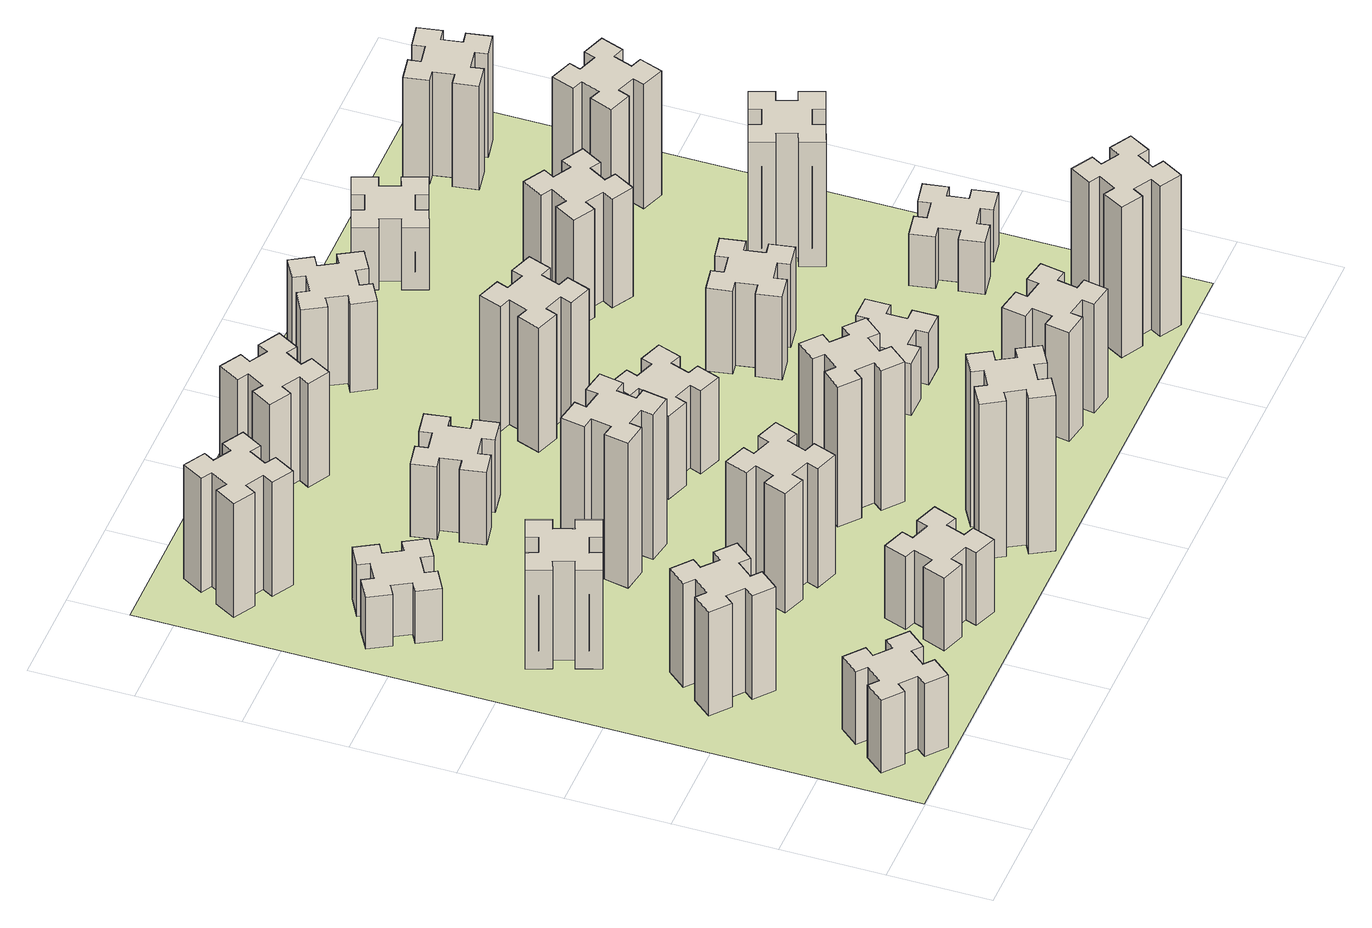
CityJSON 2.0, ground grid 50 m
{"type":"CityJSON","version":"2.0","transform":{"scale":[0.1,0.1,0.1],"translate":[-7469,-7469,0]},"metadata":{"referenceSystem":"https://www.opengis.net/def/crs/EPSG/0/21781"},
"CityObjects":{
"building1":{"type":"Building","attributes":{"class":"1000","function":"1000","usage":"1000","yearOfConstruction":2016,"roofType":"1000","measuredHeight":42,"storeysAboveGround":30,"storeysBelowGround":0},"geometry":[{"type":"Solid","lod":"1","boundaries":[[[[0,1,2,3,4,5,6,7,8,9,10,11,12,13,14,15,16,17,18,19]],[[17,16,20,21]],[[16,15,22,20]],[[15,14,23,22]],[[14,13,24,23]],[[13,12,25,24]],[[12,11,26,25]],[[11,10,27,26]],[[10,9,28,27]],[[9,8,29,28]],[[8,7,30,29]],[[7,6,31,30]],[[6,5,32,31]],[[5,4,33,32]],[[4,3,34,33]],[[3,2,35,34]],[[2,1,36,35]],[[1,0,37,36]],[[0,19,38,37]],[[19,18,39,38]],[[18,17,21,39]],[[24,25,26,27,28,29,30,31,32,33,34,35,36,37,38,39,21,20,22,23]]]]}]},
"building2":{"type":"Building","attributes":{"class":"1000","function":"1000","usage":"1000","yearOfConstruction":2016,"roofType":"1000","measuredHeight":60,"storeysAboveGround":30,"storeysBelowGround":0},"geometry":[{"type":"Solid","lod":"1","boundaries":[[[[40,41,42,43,44,45,46,47,48,49,50,51,52,53,54,55,56,57,58,59]],[[57,56,60,61]],[[56,55,62,60]],[[55,54,63,62]],[[54,53,64,63]],[[53,52,65,64]],[[52,51,66,65]],[[51,50,67,66]],[[50,49,68,67]],[[49,48,69,68]],[[48,47,70,69]],[[47,46,71,70]],[[46,45,72,71]],[[45,44,73,72]],[[44,43,74,73]],[[43,42,75,74]],[[42,41,76,75]],[[41,40,77,76]],[[40,59,78,77]],[[59,58,79,78]],[[58,57,61,79]],[[64,65,66,67,68,69,70,71,72,73,74,75,76,77,78,79,61,60,62,63]]]]}]},
"building3":{"type":"Building","attributes":{"class":"1000","function":"1000","usage":"1000","yearOfConstruction":2016,"roofType":"1000","measuredHeight":57,"storeysAboveGround":30,"storeysBelowGround":0},"geometry":[{"type":"Solid","lod":"1","boundaries":[[[[80,81,82,83,84,85,86,87,88,89,90,91,92,93,94,95,96,97,98,99]],[[97,96,100,101]],[[96,95,102,100]],[[95,94,103,102]],[[94,93,104,103]],[[93,92,105,104]],[[92,91,106,105]],[[91,90,107,106]],[[90,89,108,107]],[[89,88,109,108]],[[88,87,110,109]],[[87,86,111,110]],[[86,85,112,111]],[[85,84,113,112]],[[84,83,114,113]],[[83,82,115,114]],[[82,81,116,115]],[[81,80,117,116]],[[80,99,118,117]],[[99,98,119,118]],[[98,97,101,119]],[[104,105,106,107,108,109,110,111,112,113,114,115,116,117,118,119,101,100,102,103]]]]}]},
"building4":{"type":"Building","attributes":{"class":"1000","function":"1000","usage":"1000","yearOfConstruction":2016,"roofType":"1000","measuredHeight":30,"storeysAboveGround":30,"storeysBelowGround":0},"geometry":[{"type":"Solid","lod":"1","boundaries":[[[[120,121,122,123,124,125,126,127,128,129,130,131,132,133,134,135,136,137,138,139]],[[137,136,140,141]],[[136,135,142,140]],[[135,134,143,142]],[[134,133,144,143]],[[133,132,145,144]],[[132,131,146,145]],[[131,130,147,146]],[[130,129,148,147]],[[129,128,149,148]],[[128,127,150,149]],[[127,126,151,150]],[[126,125,152,151]],[[125,124,153,152]],[[124,123,154,153]],[[123,122,155,154]],[[122,121,156,155]],[[121,120,157,156]],[[120,139,158,157]],[[139,138,159,158]],[[138,137,141,159]],[[144,145,146,147,148,149,150,151,152,153,154,155,156,157,158,159,141,140,142,143]]]]}]},
"building5":{"type":"Building","attributes":{"class":"1000","function":"1000","usage":"1000","yearOfConstruction":2016,"roofType":"1000","measuredHeight":42,"storeysAboveGround":30,"storeysBelowGround":0},"geometry":[{"type":"Solid","lod":"1","boundaries":[[[[160,161,162,163,164,165,166,167,168,169,170,171,172,173,174,175,176,177,178,179]],[[177,176,180,181]],[[176,175,182,180]],[[175,174,183,182]],[[174,173,184,183]],[[173,172,185,184]],[[172,171,186,185]],[[171,170,187,186]],[[170,169,188,187]],[[169,168,189,188]],[[168,167,190,189]],[[167,166,191,190]],[[166,165,192,191]],[[165,164,193,192]],[[164,163,194,193]],[[163,162,195,194]],[[162,161,196,195]],[[161,160,197,196]],[[160,179,198,197]],[[179,178,199,198]],[[178,177,181,199]],[[184,185,186,187,188,189,190,191,192,193,194,195,196,197,198,199,181,180,182,183]]]]}]},
"building6":{"type":"Building","attributes":{"class":"1000","function":"1000","usage":"1000","yearOfConstruction":2016,"roofType":"1000","measuredHeight":66,"storeysAboveGround":30,"storeysBelowGround":0},"geometry":[{"type":"Solid","lod":"1","boundaries":[[[[200,201,202,203,204,205,206,207,208,209,210,211,212,213,214,215,216,217,218,219]],[[217,216,220,221]],[[216,215,222,220]],[[215,214,223,222]],[[214,213,224,223]],[[213,212,225,224]],[[212,211,226,225]],[[211,210,227,226]],[[210,209,228,227]],[[209,208,229,228]],[[208,207,230,229]],[[207,206,231,230]],[[206,205,232,231]],[[205,204,233,232]],[[204,203,234,233]],[[203,202,235,234]],[[202,201,236,235]],[[201,200,237,236]],[[200,219,238,237]],[[219,218,239,238]],[[218,217,221,239]],[[224,225,226,227,228,229,230,231,232,233,234,235,236,237,238,239,221,220,222,223]]]]}]},
"building7":{"type":"Building","attributes":{"class":"1000","function":"1000","usage":"1000","yearOfConstruction":2016,"roofType":"1000","measuredHeight":69,"storeysAboveGround":30,"storeysBelowGround":0},"geometry":[{"type":"Solid","lod":"1","boundaries":[[[[240,241,242,243,244,245,246,247,248,249,250,251,252,253,254,255,256,257,258,259]],[[257,256,260,261]],[[256,255,262,260]],[[255,254,263,262]],[[254,253,264,263]],[[253,252,265,264]],[[252,251,266,265]],[[251,250,267,266]],[[250,249,268,267]],[[249,248,269,268]],[[248,247,270,269]],[[247,246,271,270]],[[246,245,272,271]],[[245,244,273,272]],[[244,243,274,273]],[[243,242,275,274]],[[242,241,276,275]],[[241,240,277,276]],[[240,259,278,277]],[[259,258,279,278]],[[258,257,261,279]],[[264,265,266,267,268,269,270,271,272,273,274,275,276,277,278,279,261,260,262,263]]]]}]},
"building8":{"type":"Building","attributes":{"class":"1000","function":"1000","usage":"1000","yearOfConstruction":2016,"roofType":"1000","measuredHeight":84,"storeysAboveGround":30,"storeysBelowGround":0},"geometry":[{"type":"Solid","lod":"1","boundaries":[[[[280,281,282,283,284,285,286,287,288,289,290,291,292,293,294,295,296,297,298,299]],[[297,296,300,301]],[[296,295,302,300]],[[295,294,303,302]],[[294,293,304,303]],[[293,292,305,304]],[[292,291,306,305]],[[291,290,307,306]],[[290,289,308,307]],[[289,288,309,308]],[[288,287,310,309]],[[287,286,311,310]],[[286,285,312,311]],[[285,284,313,312]],[[284,283,314,313]],[[283,282,315,314]],[[282,281,316,315]],[[281,280,317,316]],[[280,299,318,317]],[[299,298,319,318]],[[298,297,301,319]],[[304,305,306,307,308,309,310,311,312,313,314,315,316,317,318,319,301,300,302,303]]]]}]},
"building9":{"type":"Building","attributes":{"class":"1000","function":"1000","usage":"1000","yearOfConstruction":2016,"roofType":"1000","measuredHeight":42,"storeysAboveGround":30,"storeysBelowGround":0},"geometry":[{"type":"Solid","lod":"1","boundaries":[[[[320,321,322,323,324,325,326,327,328,329,330,331,332,333,334,335,336,337,338,339]],[[337,336,340,341]],[[336,335,342,340]],[[335,334,343,342]],[[334,333,344,343]],[[333,332,345,344]],[[332,331,346,345]],[[331,330,347,346]],[[330,329,348,347]],[[329,328,349,348]],[[328,327,350,349]],[[327,326,351,350]],[[326,325,352,351]],[[325,324,353,352]],[[324,323,354,353]],[[323,322,355,354]],[[322,321,356,355]],[[321,320,357,356]],[[320,339,358,357]],[[339,338,359,358]],[[338,337,341,359]],[[344,345,346,347,348,349,350,351,352,353,354,355,356,357,358,359,341,340,342,343]]]]}]},
"building10":{"type":"Building","attributes":{"class":"1000","function":"1000","usage":"1000","yearOfConstruction":2016,"roofType":"1000","measuredHeight":90,"storeysAboveGround":30,"storeysBelowGround":0},"geometry":[{"type":"Solid","lod":"1","boundaries":[[[[360,361,362,363,364,365,366,367,368,369,370,371,372,373,374,375,376,377,378,379]],[[377,376,380,381]],[[376,375,382,380]],[[375,374,383,382]],[[374,373,384,383]],[[373,372,385,384]],[[372,371,386,385]],[[371,370,387,386]],[[370,369,388,387]],[[369,368,389,388]],[[368,367,390,389]],[[367,366,391,390]],[[366,365,392,391]],[[365,364,393,392]],[[364,363,394,393]],[[363,362,395,394]],[[362,361,396,395]],[[361,360,397,396]],[[360,379,398,397]],[[379,378,399,398]],[[378,377,381,399]],[[384,385,386,387,388,389,390,391,392,393,394,395,396,397,398,399,381,380,382,383]]]]}]},
"building11":{"type":"Building","attributes":{"class":"1000","function":"1000","usage":"1000","yearOfConstruction":2016,"roofType":"1000","measuredHeight":60,"storeysAboveGround":30,"storeysBelowGround":0},"geometry":[{"type":"Solid","lod":"1","boundaries":[[[[400,401,402,403,404,405,406,407,408,409,410,411,412,413,414,415,416,417,418,419]],[[417,416,420,421]],[[416,415,422,420]],[[415,414,423,422]],[[414,413,424,423]],[[413,412,425,424]],[[412,411,426,425]],[[411,410,427,426]],[[410,409,428,427]],[[409,408,429,428]],[[408,407,430,429]],[[407,406,431,430]],[[406,405,432,431]],[[405,404,433,432]],[[404,403,434,433]],[[403,402,435,434]],[[402,401,436,435]],[[401,400,437,436]],[[400,419,438,437]],[[419,418,439,438]],[[418,417,421,439]],[[424,425,426,427,428,429,430,431,432,433,434,435,436,437,438,439,421,420,422,423]]]]}]},
"building12":{"type":"Building","attributes":{"class":"1000","function":"1000","usage":"1000","yearOfConstruction":2016,"roofType":"1000","measuredHeight":81,"storeysAboveGround":30,"storeysBelowGround":0},"geometry":[{"type":"Solid","lod":"1","boundaries":[[[[440,441,442,443,444,445,446,447,448,449,450,451,452,453,454,455,456,457,458,459]],[[457,456,460,461]],[[456,455,462,460]],[[455,454,463,462]],[[454,453,464,463]],[[453,452,465,464]],[[452,451,466,465]],[[451,450,467,466]],[[450,449,468,467]],[[449,448,469,468]],[[448,447,470,469]],[[447,446,471,470]],[[446,445,472,471]],[[445,444,473,472]],[[444,443,474,473]],[[443,442,475,474]],[[442,441,476,475]],[[441,440,477,476]],[[440,459,478,477]],[[459,458,479,478]],[[458,457,461,479]],[[464,465,466,467,468,469,470,471,472,473,474,475,476,477,478,479,461,460,462,463]]]]}]},
"building13":{"type":"Building","attributes":{"class":"1000","function":"1000","usage":"1000","yearOfConstruction":2016,"roofType":"1000","measuredHeight":48,"storeysAboveGround":30,"storeysBelowGround":0},"geometry":[{"type":"Solid","lod":"1","boundaries":[[[[480,481,482,483,484,485,486,487,488,489,490,491,492,493,494,495,496,497,498,499]],[[497,496,500,501]],[[496,495,502,500]],[[495,494,503,502]],[[494,493,504,503]],[[493,492,505,504]],[[492,491,506,505]],[[491,490,507,506]],[[490,489,508,507]],[[489,488,509,508]],[[488,487,510,509]],[[487,486,511,510]],[[486,485,512,511]],[[485,484,513,512]],[[484,483,514,513]],[[483,482,515,514]],[[482,481,516,515]],[[481,480,517,516]],[[480,499,518,517]],[[499,498,519,518]],[[498,497,501,519]],[[504,505,506,507,508,509,510,511,512,513,514,515,516,517,518,519,501,500,502,503]]]]}]},
"building14":{"type":"Building","attributes":{"class":"1000","function":"1000","usage":"1000","yearOfConstruction":2016,"roofType":"1000","measuredHeight":72,"storeysAboveGround":30,"storeysBelowGround":0},"geometry":[{"type":"Solid","lod":"1","boundaries":[[[[520,521,522,523,524,525,526,527,528,529,530,531,532,533,534,535,536,537,538,539]],[[537,536,540,541]],[[536,535,542,540]],[[535,534,543,542]],[[534,533,544,543]],[[533,532,545,544]],[[532,531,546,545]],[[531,530,547,546]],[[530,529,548,547]],[[529,528,549,548]],[[528,527,550,549]],[[527,526,551,550]],[[526,525,552,551]],[[525,524,553,552]],[[524,523,554,553]],[[523,522,555,554]],[[522,521,556,555]],[[521,520,557,556]],[[520,539,558,557]],[[539,538,559,558]],[[538,537,541,559]],[[544,545,546,547,548,549,550,551,552,553,554,555,556,557,558,559,541,540,542,543]]]]}]},
"building15":{"type":"Building","attributes":{"class":"1000","function":"1000","usage":"1000","yearOfConstruction":2016,"roofType":"1000","measuredHeight":63,"storeysAboveGround":30,"storeysBelowGround":0},"geometry":[{"type":"Solid","lod":"1","boundaries":[[[[560,561,562,563,564,565,566,567,568,569,570,571,572,573,574,575,576,577,578,579]],[[577,576,580,581]],[[576,575,582,580]],[[575,574,583,582]],[[574,573,584,583]],[[573,572,585,584]],[[572,571,586,585]],[[571,570,587,586]],[[570,569,588,587]],[[569,568,589,588]],[[568,567,590,589]],[[567,566,591,590]],[[566,565,592,591]],[[565,564,593,592]],[[564,563,594,593]],[[563,562,595,594]],[[562,561,596,595]],[[561,560,597,596]],[[560,579,598,597]],[[579,578,599,598]],[[578,577,581,599]],[[584,585,586,587,588,589,590,591,592,593,594,595,596,597,598,599,581,580,582,583]]]]}]},
"building16":{"type":"Building","attributes":{"class":"1000","function":"1000","usage":"1000","yearOfConstruction":2016,"roofType":"1000","measuredHeight":51,"storeysAboveGround":30,"storeysBelowGround":0},"geometry":[{"type":"Solid","lod":"1","boundaries":[[[[600,601,602,603,604,605,606,607,608,609,610,611,612,613,614,615,616,617,618,619]],[[617,616,620,621]],[[616,615,622,620]],[[615,614,623,622]],[[614,613,624,623]],[[613,612,625,624]],[[612,611,626,625]],[[611,610,627,626]],[[610,609,628,627]],[[609,608,629,628]],[[608,607,630,629]],[[607,606,631,630]],[[606,605,632,631]],[[605,604,633,632]],[[604,603,634,633]],[[603,602,635,634]],[[602,601,636,635]],[[601,600,637,636]],[[600,619,638,637]],[[619,618,639,638]],[[618,617,621,639]],[[624,625,626,627,628,629,630,631,632,633,634,635,636,637,638,639,621,620,622,623]]]]}]},
"building17":{"type":"Building","attributes":{"class":"1000","function":"1000","usage":"1000","yearOfConstruction":2016,"roofType":"1000","measuredHeight":30,"storeysAboveGround":30,"storeysBelowGround":0},"geometry":[{"type":"Solid","lod":"1","boundaries":[[[[640,641,642,643,644,645,646,647,648,649,650,651,652,653,654,655,656,657,658,659]],[[657,656,660,661]],[[656,655,662,660]],[[655,654,663,662]],[[654,653,664,663]],[[653,652,665,664]],[[652,651,666,665]],[[651,650,667,666]],[[650,649,668,667]],[[649,648,669,668]],[[648,647,670,669]],[[647,646,671,670]],[[646,645,672,671]],[[645,644,673,672]],[[644,643,674,673]],[[643,642,675,674]],[[642,641,676,675]],[[641,640,677,676]],[[640,659,678,677]],[[659,658,679,678]],[[658,657,661,679]],[[664,665,666,667,668,669,670,671,672,673,674,675,676,677,678,679,661,660,662,663]]]]}]},
"building18":{"type":"Building","attributes":{"class":"1000","function":"1000","usage":"1000","yearOfConstruction":2016,"roofType":"1000","measuredHeight":48,"storeysAboveGround":30,"storeysBelowGround":0},"geometry":[{"type":"Solid","lod":"1","boundaries":[[[[680,681,682,683,684,685,686,687,688,689,690,691,692,693,694,695,696,697,698,699]],[[697,696,700,701]],[[696,695,702,700]],[[695,694,703,702]],[[694,693,704,703]],[[693,692,705,704]],[[692,691,706,705]],[[691,690,707,706]],[[690,689,708,707]],[[689,688,709,708]],[[688,687,710,709]],[[687,686,711,710]],[[686,685,712,711]],[[685,684,713,712]],[[684,683,714,713]],[[683,682,715,714]],[[682,681,716,715]],[[681,680,717,716]],[[680,699,718,717]],[[699,698,719,718]],[[698,697,701,719]],[[704,705,706,707,708,709,710,711,712,713,714,715,716,717,718,719,701,700,702,703]]]]}]},
"building19":{"type":"Building","attributes":{"class":"1000","function":"1000","usage":"1000","yearOfConstruction":2016,"roofType":"1000","measuredHeight":87,"storeysAboveGround":30,"storeysBelowGround":0},"geometry":[{"type":"Solid","lod":"1","boundaries":[[[[720,721,722,723,724,725,726,727,728,729,730,731,732,733,734,735,736,737,738,739]],[[737,736,740,741]],[[736,735,742,740]],[[735,734,743,742]],[[734,733,744,743]],[[733,732,745,744]],[[732,731,746,745]],[[731,730,747,746]],[[730,729,748,747]],[[729,728,749,748]],[[728,727,750,749]],[[727,726,751,750]],[[726,725,752,751]],[[725,724,753,752]],[[724,723,754,753]],[[723,722,755,754]],[[722,721,756,755]],[[721,720,757,756]],[[720,739,758,757]],[[739,738,759,758]],[[738,737,741,759]],[[744,745,746,747,748,749,750,751,752,753,754,755,756,757,758,759,741,740,742,743]]]]}]},
"building20":{"type":"Building","attributes":{"class":"1000","function":"1000","usage":"1000","yearOfConstruction":2016,"roofType":"1000","measuredHeight":63,"storeysAboveGround":30,"storeysBelowGround":0},"geometry":[{"type":"Solid","lod":"1","boundaries":[[[[760,761,762,763,764,765,766,767,768,769,770,771,772,773,774,775,776,777,778,779]],[[777,776,780,781]],[[776,775,782,780]],[[775,774,783,782]],[[774,773,784,783]],[[773,772,785,784]],[[772,771,786,785]],[[771,770,787,786]],[[770,769,788,787]],[[769,768,789,788]],[[768,767,790,789]],[[767,766,791,790]],[[766,765,792,791]],[[765,764,793,792]],[[764,763,794,793]],[[763,762,795,794]],[[762,761,796,795]],[[761,760,797,796]],[[760,779,798,797]],[[779,778,799,798]],[[778,777,781,799]],[[784,785,786,787,788,789,790,791,792,793,794,795,796,797,798,799,781,780,782,783]]]]}]},
"building21":{"type":"Building","attributes":{"class":"1000","function":"1000","usage":"1000","yearOfConstruction":2016,"roofType":"1000","measuredHeight":36,"storeysAboveGround":30,"storeysBelowGround":0},"geometry":[{"type":"Solid","lod":"1","boundaries":[[[[800,801,802,803,804,805,806,807,808,809,810,811,812,813,814,815,816,817,818,819]],[[817,816,820,821]],[[816,815,822,820]],[[815,814,823,822]],[[814,813,824,823]],[[813,812,825,824]],[[812,811,826,825]],[[811,810,827,826]],[[810,809,828,827]],[[809,808,829,828]],[[808,807,830,829]],[[807,806,831,830]],[[806,805,832,831]],[[805,804,833,832]],[[804,803,834,833]],[[803,802,835,834]],[[802,801,836,835]],[[801,800,837,836]],[[800,819,838,837]],[[819,818,839,838]],[[818,817,821,839]],[[824,825,826,827,828,829,830,831,832,833,834,835,836,837,838,839,821,820,822,823]]]]}]},
"building22":{"type":"Building","attributes":{"class":"1000","function":"1000","usage":"1000","yearOfConstruction":2016,"roofType":"1000","measuredHeight":30,"storeysAboveGround":30,"storeysBelowGround":0},"geometry":[{"type":"Solid","lod":"1","boundaries":[[[[840,841,842,843,844,845,846,847,848,849,850,851,852,853,854,855,856,857,858,859]],[[857,856,860,861]],[[856,855,862,860]],[[855,854,863,862]],[[854,853,864,863]],[[853,852,865,864]],[[852,851,866,865]],[[851,850,867,866]],[[850,849,868,867]],[[849,848,869,868]],[[848,847,870,869]],[[847,846,871,870]],[[846,845,872,871]],[[845,844,873,872]],[[844,843,874,873]],[[843,842,875,874]],[[842,841,876,875]],[[841,840,877,876]],[[840,859,878,877]],[[859,858,879,878]],[[858,857,861,879]],[[864,865,866,867,868,869,870,871,872,873,874,875,876,877,878,879,861,860,862,863]]]]}]},
"building23":{"type":"Building","attributes":{"class":"1000","function":"1000","usage":"1000","yearOfConstruction":2016,"roofType":"1000","measuredHeight":72,"storeysAboveGround":30,"storeysBelowGround":0},"geometry":[{"type":"Solid","lod":"1","boundaries":[[[[880,881,882,883,884,885,886,887,888,889,890,891,892,893,894,895,896,897,898,899]],[[897,896,900,901]],[[896,895,902,900]],[[895,894,903,902]],[[894,893,904,903]],[[893,892,905,904]],[[892,891,906,905]],[[891,890,907,906]],[[890,889,908,907]],[[889,888,909,908]],[[888,887,910,909]],[[887,886,911,910]],[[886,885,912,911]],[[885,884,913,912]],[[884,883,914,913]],[[883,882,915,914]],[[882,881,916,915]],[[881,880,917,916]],[[880,899,918,917]],[[899,898,919,918]],[[898,897,901,919]],[[904,905,906,907,908,909,910,911,912,913,914,915,916,917,918,919,901,900,902,903]]]]}]},
"building24":{"type":"Building","attributes":{"class":"1000","function":"1000","usage":"1000","yearOfConstruction":2016,"roofType":"1000","measuredHeight":72,"storeysAboveGround":30,"storeysBelowGround":0},"geometry":[{"type":"Solid","lod":"1","boundaries":[[[[920,921,922,923,924,925,926,927,928,929,930,931,932,933,934,935,936,937,938,939]],[[937,936,940,941]],[[936,935,942,940]],[[935,934,943,942]],[[934,933,944,943]],[[933,932,945,944]],[[932,931,946,945]],[[931,930,947,946]],[[930,929,948,947]],[[929,928,949,948]],[[928,927,950,949]],[[927,926,951,950]],[[926,925,952,951]],[[925,924,953,952]],[[924,923,954,953]],[[923,922,955,954]],[[922,921,956,955]],[[921,920,957,956]],[[920,939,958,957]],[[939,938,959,958]],[[938,937,941,959]],[[944,945,946,947,948,949,950,951,952,953,954,955,956,957,958,959,941,940,942,943]]]]}]},
"building25":{"type":"Building","attributes":{"class":"1000","function":"1000","usage":"1000","yearOfConstruction":2016,"roofType":"1000","measuredHeight":60,"storeysAboveGround":30,"storeysBelowGround":0},"geometry":[{"type":"Solid","lod":"1","boundaries":[[[[960,961,962,963,964,965,966,967,968,969,970,971,972,973,974,975,976,977,978,979]],[[977,976,980,981]],[[976,975,982,980]],[[975,974,983,982]],[[974,973,984,983]],[[973,972,985,984]],[[972,971,986,985]],[[971,970,987,986]],[[970,969,988,987]],[[969,968,989,988]],[[968,967,990,989]],[[967,966,991,990]],[[966,965,992,991]],[[965,964,993,992]],[[964,963,994,993]],[[963,962,995,994]],[[962,961,996,995]],[[961,960,997,996]],[[960,979,998,997]],[[979,978,999,998]],[[978,977,981,999]],[[984,985,986,987,988,989,990,991,992,993,994,995,996,997,998,999,981,980,982,983]]]]}]},
"landuse1":{"type":"LandUse","attributes":{"name":"plot1","function":"1010"},"geometry":[{"type":"MultiSurface","lod":"1","boundaries":[[[1000,1001,1002,1003]]]}]}
},
"vertices":[
[266,223,0],[343,159,0],[304,113,0],[396,36,0],[473,128,0],[427,166,0],[492,243,0],[538,204,0],[615,296,0],[523,373,0],[484,327,0],[408,392,0],[446,438,0],[354,515,0],[277,423,0],[323,384,0],[259,308,0],[213,346,0],[136,254,0],[228,177,0],[259,308,420],[213,346,420],[323,384,420],[277,423,420],[354,515,420],[446,438,420],[408,392,420],[484,327,420],[523,373,420],[615,296,420],[538,204,420],[492,243,420],[427,166,420],[473,128,420],[396,36,420],[304,113,420],[343,159,420],[266,223,420],[228,177,420],[136,254,420],
[527,1006,0],[592,1083,0],[638,1044,0],[715,1136,0],[623,1213,0],[584,1167,0],[508,1232,0],[546,1278,0],[454,1355,0],[377,1263,0],[423,1224,0],[359,1148,0],[313,1186,0],[236,1094,0],[328,1017,0],[366,1063,0],[443,999,0],[404,953,0],[496,876,0],[573,968,0],[443,999,600],[404,953,600],[366,1063,600],[328,1017,600],[236,1094,600],[313,1186,600],[359,1148,600],[423,1224,600],[377,1263,600],[454,1355,600],[546,1278,600],[508,1232,600],[584,1167,600],[623,1213,600],[715,1136,600],[638,1044,600],[592,1083,600],[527,1006,600],[573,968,600],[496,876,600],
[596,1846,0],[562,1940,0],[618,1960,0],[577,2073,0],[464,2032,0],[485,1976,0],[391,1942,0],[370,1998,0],[257,1957,0],[299,1844,0],[355,1865,0],[389,1771,0],[333,1750,0],[374,1637,0],[487,1679,0],[466,1735,0],[560,1769,0],[580,1713,0],[693,1754,0],[652,1867,0],[560,1769,570],[580,1713,570],[466,1735,570],[487,1679,570],[374,1637,570],[333,1750,570],[389,1771,570],[355,1865,570],[299,1844,570],[257,1957,570],[370,1998,570],[391,1942,570],[485,1976,570],[464,2032,570],[577,2073,570],[618,1960,570],[562,1940,570],[596,1846,570],[652,1867,570],[693,1754,570],
[496,2607,0],[446,2694,0],[498,2724,0],[438,2828,0],[334,2768,0],[364,2716,0],[277,2666,0],[247,2718,0],[143,2658,0],[203,2554,0],[255,2584,0],[305,2497,0],[253,2467,0],[313,2363,0],[417,2423,0],[387,2475,0],[474,2525,0],[504,2473,0],[608,2533,0],[548,2637,0],[474,2525,300],[504,2473,300],[387,2475,300],[417,2423,300],[313,2363,300],[253,2467,300],[305,2497,300],[255,2584,300],[203,2554,300],[143,2658,300],[247,2718,300],[277,2666,300],[364,2716,300],[334,2768,300],[438,2828,300],[498,2724,300],[446,2694,300],[496,2607,300],[548,2637,300],[608,2533,300],
[1302,291,0],[1336,385,0],[1392,364,0],[1433,477,0],[1320,518,0],[1300,462,0],[1206,496,0],[1227,552,0],[1114,593,0],[1073,480,0],[1129,460,0],[1095,366,0],[1039,387,0],[997,274,0],[1110,233,0],[1131,289,0],[1225,255,0],[1204,199,0],[1317,157,0],[1358,270,0],[1225,255,420],[1204,199,420],[1131,289,420],[1110,233,420],[997,274,420],[1039,387,420],[1095,366,420],[1129,460,420],[1073,480,420],[1114,593,420],[1227,552,420],[1206,496,420],[1300,462,420],[1320,518,420],[1433,477,420],[1392,364,420],[1336,385,420],[1302,291,420],[1358,270,420],[1317,157,420],
[474,3406,0],[387,3456,0],[417,3508,0],[313,3568,0],[253,3464,0],[305,3434,0],[255,3347,0],[203,3377,0],[143,3273,0],[247,3213,0],[277,3265,0],[364,3215,0],[334,3163,0],[438,3103,0],[498,3207,0],[446,3237,0],[496,3324,0],[548,3294,0],[608,3398,0],[504,3458,0],[496,3324,660],[548,3294,660],[446,3237,660],[498,3207,660],[438,3103,660],[334,3163,660],[364,3215,660],[277,3265,660],[247,3213,660],[143,3273,660],[203,3377,660],[255,3347,660],[305,3434,660],[253,3464,660],[313,3568,660],[417,3508,660],[387,3456,660],[474,3406,660],[504,3458,660],[608,3398,660],
[1302,1031,0],[1336,1125,0],[1392,1104,0],[1433,1217,0],[1320,1258,0],[1300,1202,0],[1206,1236,0],[1227,1292,0],[1114,1333,0],[1073,1220,0],[1129,1200,0],[1095,1106,0],[1039,1127,0],[997,1014,0],[1110,973,0],[1131,1029,0],[1225,995,0],[1204,939,0],[1317,897,0],[1358,1010,0],[1225,995,690],[1204,939,690],[1131,1029,690],[1110,973,690],[997,1014,690],[1039,1127,690],[1095,1106,690],[1129,1200,690],[1073,1220,690],[1114,1333,690],[1227,1292,690],[1206,1236,690],[1300,1202,690],[1320,1258,690],[1433,1217,690],[1392,1104,690],[1336,1125,690],[1302,1031,690],[1358,1010,690],[1317,897,690],
[1047,1756,0],[1145,1738,0],[1135,1679,0],[1253,1658,0],[1274,1777,0],[1215,1787,0],[1232,1885,0],[1291,1875,0],[1312,1993,0],[1194,2014,0],[1184,1955,0],[1085,1972,0],[1096,2031,0],[977,2052,0],[957,1934,0],[1016,1924,0],[998,1825,0],[939,1836,0],[918,1717,0],[1037,1697,0],[998,1825,840],[939,1836,840],[1016,1924,840],[957,1934,840],[977,2052,840],[1096,2031,840],[1085,1972,840],[1184,1955,840],[1194,2014,840],[1312,1993,840],[1291,1875,840],[1232,1885,840],[1215,1787,840],[1274,1777,840],[1253,1658,840],[1135,1679,840],[1145,1738,840],[1047,1756,840],[1037,1697,840],[918,1717,840],
[1232,2565,0],[1215,2664,0],[1274,2674,0],[1253,2792,0],[1135,2771,0],[1145,2712,0],[1047,2695,0],[1037,2754,0],[918,2733,0],[939,2615,0],[998,2625,0],[1016,2527,0],[957,2517,0],[977,2398,0],[1096,2419,0],[1085,2478,0],[1184,2496,0],[1194,2437,0],[1312,2457,0],[1291,2576,0],[1184,2496,420],[1194,2437,420],[1085,2478,420],[1096,2419,420],[977,2398,420],[957,2517,420],[1016,2527,420],[998,2625,420],[939,2615,420],[918,2733,420],[1037,2754,420],[1047,2695,420],[1145,2712,420],[1135,2771,420],[1253,2792,420],[1274,2674,420],[1215,2664,420],[1232,2565,420],[1291,2576,420],[1312,2457,420],
[1844,396,0],[1757,346,0],[1727,398,0],[1623,338,0],[1683,234,0],[1735,264,0],[1785,177,0],[1733,147,0],[1793,43,0],[1897,103,0],[1867,155,0],[1954,205,0],[1984,153,0],[2088,213,0],[2028,317,0],[1976,287,0],[1926,374,0],[1978,404,0],[1918,508,0],[1814,448,0],[1926,374,900],[1978,404,900],[1976,287,900],[2028,317,900],[2088,213,900],[1984,153,900],[1954,205,900],[1867,155,900],[1897,103,900],[1793,43,900],[1733,147,900],[1785,177,900],[1735,264,900],[1683,234,900],[1623,338,900],[1727,398,900],[1757,346,900],[1844,396,900],[1814,448,900],[1918,508,900],
[1045,3534,0],[995,3447,0],[943,3477,0],[883,3373,0],[987,3313,0],[1017,3365,0],[1104,3315,0],[1074,3263,0],[1178,3203,0],[1238,3307,0],[1186,3337,0],[1236,3424,0],[1288,3394,0],[1348,3498,0],[1244,3558,0],[1214,3506,0],[1127,3556,0],[1157,3608,0],[1053,3668,0],[993,3564,0],[1127,3556,600],[1157,3608,600],[1214,3506,600],[1244,3558,600],[1348,3498,600],[1288,3394,600],[1236,3424,600],[1186,3337,600],[1238,3307,600],[1178,3203,600],[1074,3263,600],[1104,3315,600],[1017,3365,600],[987,3313,600],[883,3373,600],[943,3477,600],[995,3447,600],[1045,3534,600],[993,3564,600],[1053,3668,600],
[1964,1067,0],[1888,1132,0],[1926,1178,0],[1834,1255,0],[1757,1163,0],[1803,1124,0],[1739,1048,0],[1693,1086,0],[1616,994,0],[1708,917,0],[1746,963,0],[1823,899,0],[1784,853,0],[1876,776,0],[1953,868,0],[1907,906,0],[1972,983,0],[2018,944,0],[2095,1036,0],[2003,1113,0],[1972,983,810],[2018,944,810],[1907,906,810],[1953,868,810],[1876,776,810],[1784,853,810],[1823,899,810],[1746,963,810],[1708,917,810],[1616,994,810],[1693,1086,810],[1739,1048,810],[1803,1124,810],[1757,1163,810],[1834,1255,810],[1926,1178,810],[1888,1132,810],[1964,1067,810],[2003,1113,810],[2095,1036,810],
[1669,1940,0],[1635,1846,0],[1579,1867,0],[1537,1754,0],[1650,1713,0],[1671,1769,0],[1765,1735,0],[1744,1679,0],[1857,1637,0],[1898,1750,0],[1842,1771,0],[1876,1865,0],[1932,1844,0],[1973,1957,0],[1860,1998,0],[1840,1942,0],[1746,1976,0],[1767,2032,0],[1654,2073,0],[1613,1960,0],[1746,1976,480],[1767,2032,480],[1840,1942,480],[1860,1998,480],[1973,1957,480],[1932,1844,480],[1876,1865,480],[1842,1771,480],[1898,1750,480],[1857,1637,480],[1744,1679,480],[1765,1735,480],[1671,1769,480],[1650,1713,480],[1537,1754,480],[1579,1867,480],[1635,1846,480],[1669,1940,480],[1613,1960,480],[1654,2073,480],
[1942,2411,0],[1976,2505,0],[2032,2484,0],[2073,2597,0],[1960,2638,0],[1940,2582,0],[1846,2616,0],[1867,2672,0],[1754,2713,0],[1713,2600,0],[1769,2580,0],[1735,2486,0],[1679,2507,0],[1637,2394,0],[1750,2353,0],[1771,2409,0],[1865,2375,0],[1844,2319,0],[1957,2277,0],[1998,2390,0],[1865,2375,720],[1844,2319,720],[1771,2409,720],[1750,2353,720],[1637,2394,720],[1679,2507,720],[1735,2486,720],[1769,2580,720],[1713,2600,720],[1754,2713,720],[1867,2672,720],[1846,2616,720],[1940,2582,720],[1960,2638,720],[2073,2597,720],[2032,2484,720],[1976,2505,720],[1942,2411,720],[1998,2390,720],[1957,2277,720],
[2764,475,0],[2665,492,0],[2676,551,0],[2557,572,0],[2537,454,0],[2596,444,0],[2578,345,0],[2519,356,0],[2498,237,0],[2617,217,0],[2627,276,0],[2725,258,0],[2715,199,0],[2833,178,0],[2854,297,0],[2795,307,0],[2812,405,0],[2871,395,0],[2892,513,0],[2774,534,0],[2812,405,630],[2871,395,630],[2795,307,630],[2854,297,630],[2833,178,630],[2715,199,630],[2725,258,630],[2627,276,630],[2617,217,630],[2498,237,630],[2519,356,630],[2578,345,630],[2596,444,630],[2537,454,630],[2557,572,630],[2676,551,630],[2665,492,630],[2764,475,630],[2774,534,630],[2892,513,630],
[1976,3447,0],[1926,3534,0],[1978,3564,0],[1918,3668,0],[1814,3608,0],[1844,3556,0],[1757,3506,0],[1727,3558,0],[1623,3498,0],[1683,3394,0],[1735,3424,0],[1785,3337,0],[1733,3307,0],[1793,3203,0],[1897,3263,0],[1867,3315,0],[1954,3365,0],[1984,3313,0],[2088,3373,0],[2028,3477,0],[1954,3365,510],[1984,3313,510],[1867,3315,510],[1897,3263,510],[1793,3203,510],[1733,3307,510],[1785,3337,510],[1735,3424,510],[1683,3394,510],[1623,3498,510],[1727,3558,510],[1757,3506,510],[1844,3556,510],[1814,3608,510],[1918,3668,510],[1978,3564,510],[1926,3534,510],[1976,3447,510],[2028,3477,510],[2088,3373,510],
[2485,1165,0],[2485,1065,0],[2425,1065,0],[2425,945,0],[2545,945,0],[2545,1005,0],[2645,1005,0],[2645,945,0],[2765,945,0],[2765,1065,0],[2705,1065,0],[2705,1165,0],[2765,1165,0],[2765,1285,0],[2645,1285,0],[2645,1225,0],[2545,1225,0],[2545,1285,0],[2425,1285,0],[2425,1165,0],[2545,1225,300],[2545,1285,300],[2645,1225,300],[2645,1285,300],[2765,1285,300],[2765,1165,300],[2705,1165,300],[2705,1065,300],[2765,1065,300],[2765,945,300],[2645,945,300],[2645,1005,300],[2545,1005,300],[2545,945,300],[2425,945,300],[2425,1065,300],[2485,1065,300],[2485,1165,300],[2425,1165,300],[2425,1285,300],
[2625,1872,0],[2527,1855,0],[2517,1914,0],[2398,1893,0],[2419,1775,0],[2478,1785,0],[2496,1687,0],[2437,1677,0],[2457,1558,0],[2576,1579,0],[2565,1638,0],[2664,1656,0],[2674,1597,0],[2792,1617,0],[2771,1736,0],[2712,1725,0],[2695,1824,0],[2754,1834,0],[2733,1952,0],[2615,1931,0],[2695,1824,480],[2754,1834,480],[2712,1725,480],[2771,1736,480],[2792,1617,480],[2674,1597,480],[2664,1656,480],[2565,1638,480],[2576,1579,480],[2457,1558,480],[2437,1677,480],[2496,1687,480],[2478,1785,480],[2419,1775,480],[2398,1893,480],[2517,1914,480],[2527,1855,480],[2625,1872,480],[2615,1931,480],[2733,1952,480],
[3265,374,0],[3215,287,0],[3163,317,0],[3103,213,0],[3207,153,0],[3237,205,0],[3324,155,0],[3294,103,0],[3398,43,0],[3458,147,0],[3406,177,0],[3456,264,0],[3508,234,0],[3568,338,0],[3464,398,0],[3434,346,0],[3347,396,0],[3377,448,0],[3273,508,0],[3213,404,0],[3347,396,870],[3377,448,870],[3434,346,870],[3464,398,870],[3568,338,870],[3508,234,870],[3456,264,870],[3406,177,870],[3458,147,870],[3398,43,870],[3294,103,870],[3324,155,870],[3237,205,870],[3207,153,870],[3103,213,870],[3163,317,870],[3215,287,870],[3265,374,870],[3213,404,870],[3273,508,870],
[2766,2497,0],[2816,2584,0],[2868,2554,0],[2928,2658,0],[2824,2718,0],[2794,2666,0],[2707,2716,0],[2737,2768,0],[2633,2828,0],[2573,2724,0],[2625,2694,0],[2575,2607,0],[2523,2637,0],[2463,2533,0],[2567,2473,0],[2597,2525,0],[2684,2475,0],[2654,2423,0],[2758,2363,0],[2818,2467,0],[2684,2475,630],[2654,2423,630],[2597,2525,630],[2567,2473,630],[2463,2533,630],[2523,2637,630],[2575,2607,630],[2625,2694,630],[2573,2724,630],[2633,2828,630],[2737,2768,630],[2707,2716,630],[2794,2666,630],[2824,2718,630],[2928,2658,630],[2868,2554,630],[2816,2584,630],[2766,2497,630],[2818,2467,630],[2758,2363,630],
[2605,3556,0],[2511,3522,0],[2490,3578,0],[2377,3537,0],[2419,3424,0],[2475,3445,0],[2509,3351,0],[2453,3330,0],[2494,3217,0],[2607,3259,0],[2586,3315,0],[2680,3349,0],[2700,3293,0],[2813,3334,0],[2772,3447,0],[2716,3426,0],[2682,3520,0],[2738,3540,0],[2697,3653,0],[2584,3612,0],[2682,3520,360],[2738,3540,360],[2716,3426,360],[2772,3447,360],[2813,3334,360],[2700,3293,360],[2680,3349,360],[2586,3315,360],[2607,3259,360],[2494,3217,360],[2453,3330,360],[2509,3351,360],[2475,3445,360],[2419,3424,360],[2377,3537,360],[2490,3578,360],[2511,3522,360],[2605,3556,360],[2584,3612,360],[2697,3653,360],
[3552,1085,0],[3535,1184,0],[3594,1194,0],[3573,1312,0],[3455,1291,0],[3465,1232,0],[3367,1215,0],[3357,1274,0],[3238,1253,0],[3259,1135,0],[3318,1145,0],[3336,1047,0],[3277,1037,0],[3297,918,0],[3416,939,0],[3405,998,0],[3504,1016,0],[3514,957,0],[3632,977,0],[3611,1096,0],[3504,1016,300],[3514,957,300],[3405,998,300],[3416,939,300],[3297,918,300],[3277,1037,300],[3336,1047,300],[3318,1145,300],[3259,1135,300],[3238,1253,300],[3357,1274,300],[3367,1215,300],[3465,1232,300],[3455,1291,300],[3573,1312,300],[3594,1194,300],[3535,1184,300],[3552,1085,300],[3611,1096,300],[3632,977,300],
[3215,1865,0],[3249,1771,0],[3193,1750,0],[3234,1637,0],[3347,1679,0],[3326,1735,0],[3420,1769,0],[3440,1713,0],[3553,1754,0],[3512,1867,0],[3456,1846,0],[3422,1940,0],[3478,1960,0],[3437,2073,0],[3324,2032,0],[3345,1976,0],[3251,1942,0],[3230,1998,0],[3117,1957,0],[3159,1844,0],[3251,1942,720],[3230,1998,720],[3345,1976,720],[3324,2032,720],[3437,2073,720],[3478,1960,720],[3422,1940,720],[3456,1846,720],[3512,1867,720],[3553,1754,720],[3440,1713,720],[3420,1769,720],[3326,1735,720],[3347,1679,720],[3234,1637,720],[3193,1750,720],[3249,1771,720],[3215,1865,720],[3159,1844,720],[3117,1957,720],
[3249,2780,0],[3215,2686,0],[3159,2707,0],[3117,2594,0],[3230,2553,0],[3251,2609,0],[3345,2575,0],[3324,2519,0],[3437,2477,0],[3478,2590,0],[3422,2611,0],[3456,2705,0],[3512,2684,0],[3553,2797,0],[3440,2838,0],[3420,2782,0],[3326,2816,0],[3347,2872,0],[3234,2913,0],[3193,2800,0],[3326,2816,720],[3347,2872,720],[3420,2782,720],[3440,2838,720],[3553,2797,720],[3512,2684,720],[3456,2705,720],[3422,2611,720],[3478,2590,720],[3437,2477,720],[3324,2519,720],[3345,2575,720],[3251,2609,720],[3230,2553,720],[3117,2594,720],[3159,2707,720],[3215,2686,720],[3249,2780,720],[3193,2800,720],[3234,2913,720],
[3305,3318,0],[3404,3336,0],[3414,3277,0],[3532,3297,0],[3511,3416,0],[3452,3405,0],[3435,3504,0],[3494,3514,0],[3473,3632,0],[3355,3611,0],[3365,3552,0],[3267,3535,0],[3257,3594,0],[3138,3573,0],[3159,3455,0],[3218,3465,0],[3236,3367,0],[3177,3357,0],[3197,3238,0],[3316,3259,0],[3236,3367,600],[3177,3357,600],[3218,3465,600],[3159,3455,600],[3138,3573,600],[3257,3594,600],[3267,3535,600],[3365,3552,600],[3355,3611,600],[3473,3632,600],[3494,3514,600],[3435,3504,600],[3452,3405,600],[3511,3416,600],[3532,3297,600],[3414,3277,600],[3404,3336,600],[3305,3318,600],[3316,3259,600],[3197,3238,600],
[5,3705,0],[3705,3705,0],[3705,5,0],[5,5,0]
]}
